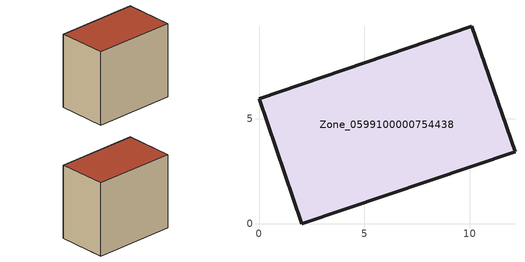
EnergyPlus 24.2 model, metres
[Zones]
Zone_0599100000754438
 floor ground (C_G): 12.15,3.42 2.03,0 0,5.94 10.11,9.39 z0.27
 wall outside (C_F): 2.03,0 12.15,3.42 10.11,9.39 0,5.94 2.03,0 z0.27:9.71
 roof outside (C_R): 10.11,9.39 0,5.94 2.03,0 12.15,3.42 z9.71
[BUILDING]
Pand.0599100000754438: North Axis=0; Terrain=City; Loads Convergence Tolerance Value=0.04; Temperature Convergence Tolerance Value=0.4; Solar Distribution=FullExterior; Maximum Number of Warmup Days=25; Minimum Number of Warmup Days=1
[Site:Location]
Rotterdam.The.Hague.AP_ZH_NLD Design_Conditions: Latitude=51.96; Longitude=4.45; Time Zone=1; Elevation=-4.5
[SITE:GROUNDTEMPERATURE:BUILDINGSURFACE]
18, 18, 18, 18, 18, 18, 18, 18, 18, 18, 18, 18
[MATERIAL] Thermal Absorptance=0.9; Solar Absorptance=0.7; Visible Absorptance=0.7
Name | Roughness | Thickness | Conductivity | Density | Specific Heat
G.TC.2006-2014 | MediumSmooth | 0.15 | 0.06 | 540 | 1210
F.TC.2006-2014 | Rough | 0.3 | 0.12 | 1920 | 840
R.TC.2006-2014 | MediumRough | 0.2 | 0.08 | 1500 | 1000
[CONSTRUCTION]
C_G: G.TC.2006-2014
C_F: F.TC.2006-2014
C_R: R.TC.2006-2014
[ZONE]
Zone_0599100000754438: Type=1; Multiplier=1; Ceiling Height=Autocalculate; Volume=Autocalculate; Floor Area=autocalculate; Part of Total Floor Area=Yes
[ZONEINFILTRATION:DESIGNFLOWRATE]
Infil_Zone_0599100000754438: Zone or ZoneList or Space or SpaceList=Zone_0599100000754438; Schedule=AlwaysOn; Design Flow Rate Calculation Method=Flow/Area; Flow Rate per Floor Area=0.0015; Constant Term Coefficient=1; Temperature Term Coefficient=0; Velocity Term Coefficient=0; Velocity Squared Term Coefficient=0
[HVACTEMPLATE:ZONE:IDEALLOADSAIRSYSTEM]
Zone_0599100000754438: Maximum Heating Supply Air Temperature=50; Minimum Cooling Supply Air Temperature=13; Maximum Heating Supply Air Humidity Ratio=0.0156; Minimum Cooling Supply Air Humidity Ratio=0.0077; Heating Limit=NoLimit; Cooling Limit=NoLimit; Dehumidification Control Type=ConstantSensibleHeatRatio; Cooling Sensible Heat Ratio=0.7; Dehumidification Setpoint=60; Humidification Control Type=None; Humidification Setpoint=30; Outdoor Air Method=None; Outdoor Air Flow Rate per Person=0.00944; Outdoor Air Flow Rate per Zone Floor Area=0; Outdoor Air Flow Rate per Zone=0; Demand Controlled Ventilation Type=None; Outdoor Air Economizer Type=NoEconomizer; Heat Recovery Type=None; Sensible Heat Recovery Effectiveness=0.7; Latent Heat Recovery Effectiveness=0.65
[ZONECONTROL:THERMOSTAT]
ThermostatControl_Zone_0599100000754438: Zone or ZoneList=Zone_0599100000754438; Control Type Schedule=DualSetpointControlType; Control 1=Thermostat_Zone_0599100000754438; Temperature Difference Between Cutout And Setpoint=0
[THERMOSTATSETPOINT:DUALSETPOINT]
Thermostat_Zone_0599100000754438: Heating Setpoint Temperature Schedule=HeatingSetpoint_Zone_0599100000754438; Cooling Setpoint Temperature Schedule=CoolingSetpoint_Zone_0599100000754438
[SCHEDULE:COMPACT]
HeatingSetpoint_Zone_0599100000754438: Through: 12/31, For: AllDays, Until: 24:00, 21
CoolingSetpoint_Zone_0599100000754438: Through: 12/31, For: AllDays, Until: 24:00, 24
DualSetpointControlType: Through: 12/31, For: AllDays, Until: 24:00, 4
AlwaysOn: Through: 12/31, For: AllDays, Until: 24:00, 1
